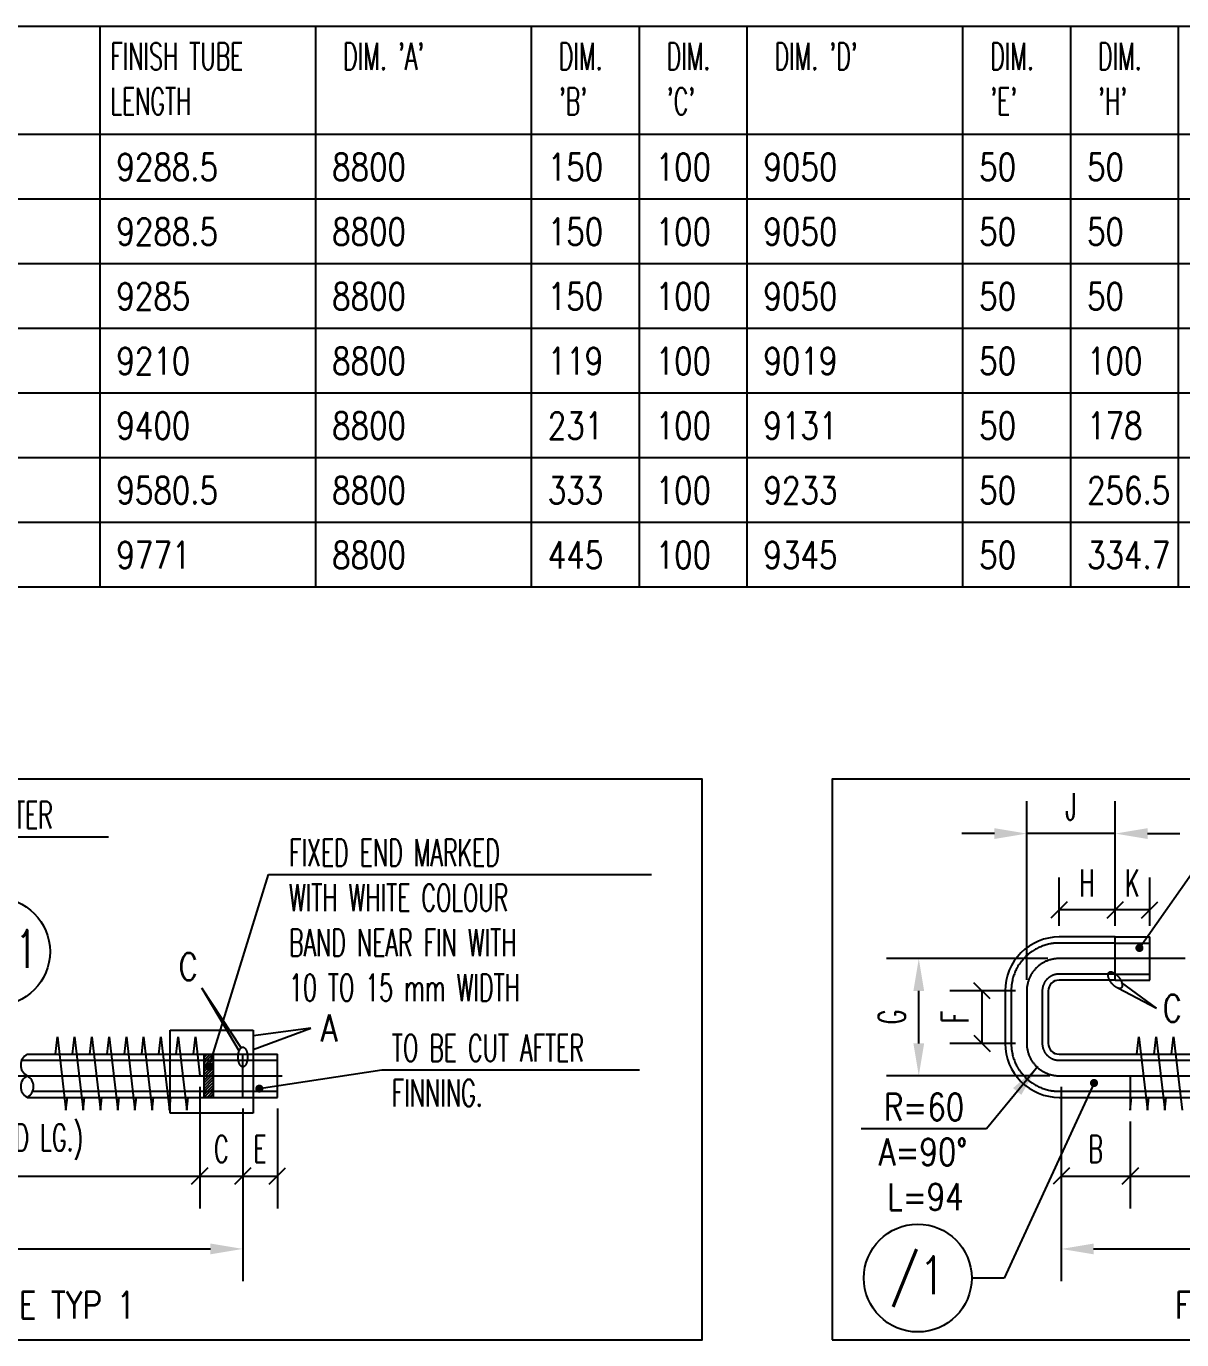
# Model space of a CAD drawing. Extents: x -4179 to 25200, y 0 to 17850.
# Drawn here: x 3214 to 6429, y 5640 to 9294 of the extents above; entities that cross this region are included whole.
import ezdxf
from ezdxf.enums import TextEntityAlignment as Align

# ---------------------------------------------------------------- set-up
doc = ezdxf.new("R2010")
doc.units = 0
doc.header["$LTSCALE"] = 450
doc.header["$MEASUREMENT"] = 0
for name, pattern in [('CENTSHORT', [0.22, 0.12, -0.05, 0, -0.05]), ('HIDSHORT', [0.18, 0.1, -0.08]), ('RAJU1', [0.65, 0.5, -0.05, 0, -0.05, 0, -0.05])]:
    doc.linetypes.add(name, pattern=pattern)
doc.layers.add('DIM', color=1, linetype='Continuous')
doc.styles.add('SIMP25_1', font='romans.shx', dxfattribs={"width": 0.6})
doc.styles.add('SIMP35', font='romans.shx', dxfattribs={"width": 0.8, "height": 105})
doc.dimstyles.new('TLBNBS-BLK', dxfattribs={"dimscale": 16.67, "dimtxt": 0.18, "dimasz": 0.18, "dimexe": 0.18, "dimexo": 0.0625, "dimgap": 0.075, "dimtad": 1, "dimdec": 0, "dimrnd": 0.5, "dimzin": 0, "dimdsep": 46, "dimtxsty": 'SIMP25_1', "dimcen": 0.09, "dimadec": 0, "dimazin": 0, "dimtfac": 1, "dimtdec": 4, "dimtmove": 1, "dimatfit": 3, "dimfxl": 1, "dimtolj": 1, "dimtzin": 0, "dimarcsym": 0})

# ---------------------------------------------------------------- blocks, each defined once
blk = doc.blocks.new('DFINNED_TUBE3_TBL_HDR')
for p, q in [((0, 10), (256, 10)), ((75, 0), (75, 10)), ((95, 0), (95, 10)), ((115, 0), (115, 10)), ((125, 0), (125, 10)), ((135, 0), (135, 10)), ((155, 0), (155, 10)), ((165, 0), (165, 10)), ((175, 0), (175, 10)), ((0, 0), (256, 0))]:
    blk.add_line(p, q)
at = {"color": 3, "char_height": 2.5, "attachment_point": 1, "style": 'SIMP25_1'}
for s, width, insert in [('FINISH TUBE LENGTH', 18.836, (75.93, 8.46)), ("DIM. 'A'", 11.7121, (97.53, 8.46)), ("DIM.\\P'B'", 7.4682, (117.53, 8.46)), ("DIM.\\P'C'", 7.4682, (127.53, 8.46)), ("DIM. 'D'", 13.301, (137.53, 8.46)), ("DIM.\\P'E'", 7.4682, (157.53, 8.46)), ("DIM.\\P'H'", 7.4682, (167.53, 8.46))]:
    blk.add_mtext_dynamic_manual_height_columns(s, width=width, gutter_width=12.5, heights=[0], dxfattribs=dict(at, insert=insert))
blk = doc.blocks.new('DFINNED_TUBE3_TBL')
for p, q in [((75, -6), (75, 0)), ((95, -6), (95, 0)), ((115, -6), (115, 0)), ((125, -6), (125, 0)), ((135, -6), (135, 0)), ((155, -6), (155, 0)), ((165, -6), (165, 0)), ((175, -6), (175, 0)), ((0, -6), (256, -6))]:
    blk.add_line(p, q)
at = {"style": 'SIMP25_1', "width": 0.8}
for tag, p in [('SR_NO', (1.5, -4.29)), ('TUBE_TYP', (11.5, -4.29)), ('TUBE_OD', (21.5, -4.29)), ('TUBE_THK', (31.5, -4.29)), ('TUBE_MTRL', (41.5, -4.29)), ('FINISH_TUBE_LG', (76.5, -4.29)), ('DIM_A', (96.5, -4.29)), ('DIM_B', (116.5, -4.29)), ('DIM_C', (126.5, -4.29)), ('DIM_D', (136.5, -4.29)), ('DIM_E', (156.5, -4.29)), ('DIM_H', (166.5, -4.29)), ('DIM_J', (176.5, -4.29)), ('DIM_K', (186.5, -4.29)), ('TUBE_QTY', (196.5, -4.29)), ('SPR_TUBE_QTY', (211.5, -4.29)), ('E_ITEMNO', (227.5, -4.29))]:
    blk.add_attdef(tag, p, '', height=2.5, dxfattribs=at)
blk = doc.blocks.new('_Oblique')
at = {"color": 0, "linetype": 'ByBlock', "lineweight": -2}
blk.add_line((-0.25, -0.25), (0.25, 0.25), dxfattribs=at)
blk = doc.blocks.new('*D158')
at = {"layer": 'Defpoints', "color": 0, "transparency": 16777216}
for p in [(64.41, 24.48), (27.64, 21.28), (64.41, 15.18)]:
    blk.add_point(p, dxfattribs=at)
at = {"layer": 'DIM', "color": 0, "lineweight": -2, "transparency": 16777216}
for p, q in [((64.41, 23.44), (64.41, 12.18)), ((27.64, 20.24), (27.64, 12.18)), ((27.64, 15.18), (64.41, 15.18))]:
    blk.add_line(p, q, dxfattribs=at)
at = {"layer": 'DIM', "color": 0, "lineweight": -2, "transparency": 16777216, "xscale": 3.0006, "yscale": 3.0006, "zscale": 3.0006, "rotation": 180}
blk.add_blockref('_Oblique', (27.64, 15.18), dxfattribs=at)
at = {"layer": 'DIM', "color": 0, "lineweight": -2, "transparency": 16777216, "xscale": 3.0006, "yscale": 3.0006, "zscale": 3.0006}
blk.add_blockref('_Oblique', (64.41, 15.18), dxfattribs=at)
at = {"layer": 'DIM', "color": 0, "transparency": 16777216, "insert": (46.02, 18.34), "char_height": 2.5, "attachment_point": 5, "style": 'SIMP25_1'}
blk.add_mtext('\\A1;A (FINNED LG.)', dxfattribs=at)
blk = doc.blocks.new('*D159')
at = {"layer": 'Defpoints', "color": 0, "transparency": 16777216}
for p in [(64.41, 24.48), (68.41, 22.48), (68.41, 15.18)]:
    blk.add_point(p, dxfattribs=at)
at = {"layer": 'DIM', "color": 0, "lineweight": -2, "transparency": 16777216}
for p, q in [((64.41, 23.44), (64.41, 12.18)), ((68.41, 21.44), (68.41, 12.18)), ((64.41, 15.18), (68.41, 15.18))]:
    blk.add_line(p, q, dxfattribs=at)
at = {"layer": 'DIM', "color": 0, "lineweight": -2, "transparency": 16777216, "xscale": 3.0006, "yscale": 3.0006, "zscale": 3.0006, "rotation": 180}
blk.add_blockref('_Oblique', (64.41, 15.18), dxfattribs=at)
at = {"layer": 'DIM', "color": 0, "lineweight": -2, "transparency": 16777216, "xscale": 3.0006, "yscale": 3.0006, "zscale": 3.0006}
blk.add_blockref('_Oblique', (68.41, 15.18), dxfattribs=at)
at = {"layer": 'DIM', "color": 0, "transparency": 16777216, "insert": (66.41, 17.68), "char_height": 2.5, "attachment_point": 5, "style": 'SIMP25_1'}
blk.add_mtext('\\A1;C', dxfattribs=at)
blk = doc.blocks.new('*D160')
at = {"layer": 'Defpoints', "color": 0, "transparency": 16777216}
for p in [(68.41, 22.48), (71.61, 22.48), (71.61, 15.18)]:
    blk.add_point(p, dxfattribs=at)
at = {"layer": 'DIM', "color": 0, "lineweight": -2, "transparency": 16777216}
for p, q in [((68.41, 21.44), (68.41, 12.18)), ((71.61, 21.44), (71.61, 12.18)), ((68.41, 15.18), (71.61, 15.18))]:
    blk.add_line(p, q, dxfattribs=at)
at = {"layer": 'DIM', "color": 0, "lineweight": -2, "transparency": 16777216, "xscale": 3.0006, "yscale": 3.0006, "zscale": 3.0006, "rotation": 180}
blk.add_blockref('_Oblique', (68.41, 15.18), dxfattribs=at)
at = {"layer": 'DIM', "color": 0, "lineweight": -2, "transparency": 16777216, "xscale": 3.0006, "yscale": 3.0006, "zscale": 3.0006}
blk.add_blockref('_Oblique', (71.61, 15.18), dxfattribs=at)
at = {"layer": 'DIM', "color": 0, "transparency": 16777216, "insert": (70.01, 17.68), "char_height": 2.5, "attachment_point": 5, "style": 'SIMP25_1'}
blk.add_mtext('\\A1;E', dxfattribs=at)
blk = doc.blocks.new('*D164')
at = {"layer": 'Defpoints', "color": 0, "transparency": 16777216}
for p in [(21.24, 24.48), (68.41, 22.48), (68.41, 8.42)]:
    blk.add_point(p, dxfattribs=at)
at = {"layer": 'DIM', "color": 0, "lineweight": -2, "transparency": 16777216}
for p, q in [((21.24, 23.44), (21.24, 5.42)), ((68.41, 21.44), (68.41, 5.42)), ((24.24, 8.42), (65.41, 8.42))]:
    blk.add_line(p, q, dxfattribs=at)
at = {"layer": 'DIM', "color": 0, "transparency": 16777216}
for points in [[(24.24, 8.92), (24.24, 7.92), (21.24, 8.42)], [(65.41, 8.92), (65.41, 7.92), (68.41, 8.42)]]:
    blk.add_solid(points, dxfattribs=at)
at = {"layer": 'DIM', "color": 0, "transparency": 16777216, "insert": (44.82, 10.92), "char_height": 2.5, "attachment_point": 5, "style": 'SIMP25_1'}
blk.add_mtext('\\A1;D', dxfattribs=at)
blk = doc.blocks.new('CB0131')
at = {"color": 7}
blk.add_circle((5, 0), 5, dxfattribs=at)
at = {"color": 3, "style": 'SIMP35', "width": 0.8}
blk.add_attdef('P.NO.', text='', height=3.5, dxfattribs=at).set_placement((5, 0), align=Align.MIDDLE)
blk = doc.blocks.new('*D167')
at = {"layer": 'Defpoints', "color": 0, "transparency": 16777216}
for p in [(21.24, 24.48), (27.64, 21.28), (27.64, 15.18)]:
    blk.add_point(p, dxfattribs=at)
at = {"layer": 'DIM', "color": 0, "lineweight": -2, "transparency": 16777216}
for p, q in [((21.24, 23.44), (21.24, 12.18)), ((27.64, 20.24), (27.64, 12.18)), ((21.24, 15.18), (27.64, 15.18))]:
    blk.add_line(p, q, dxfattribs=at)
at = {"layer": 'DIM', "color": 0, "lineweight": -2, "transparency": 16777216, "xscale": 3.0006, "yscale": 3.0006, "zscale": 3.0006, "rotation": 180}
blk.add_blockref('_Oblique', (21.24, 15.18), dxfattribs=at)
at = {"layer": 'DIM', "color": 0, "lineweight": -2, "transparency": 16777216, "xscale": 3.0006, "yscale": 3.0006, "zscale": 3.0006}
blk.add_blockref('_Oblique', (27.64, 15.18), dxfattribs=at)
at = {"layer": 'DIM', "color": 0, "transparency": 16777216, "insert": (24.44, 17.68), "char_height": 2.5, "attachment_point": 5, "style": 'SIMP25_1'}
blk.add_mtext('\\A1;B', dxfattribs=at)
blk = doc.blocks.new('*D168')
at = {"layer": 'Defpoints', "color": 0, "transparency": 16777216}
for p in [(64.41, 24.48), (27.64, 21.28), (64.41, 15.18)]:
    blk.add_point(p, dxfattribs=at)
at = {"layer": 'DIM', "color": 0, "lineweight": -2, "transparency": 16777216}
for p, q in [((64.41, 23.44), (64.41, 12.18)), ((27.64, 20.24), (27.64, 12.18)), ((27.64, 15.18), (64.41, 15.18))]:
    blk.add_line(p, q, dxfattribs=at)
at = {"layer": 'DIM', "color": 0, "lineweight": -2, "transparency": 16777216, "xscale": 3.0006, "yscale": 3.0006, "zscale": 3.0006, "rotation": 180}
blk.add_blockref('_Oblique', (27.64, 15.18), dxfattribs=at)
at = {"layer": 'DIM', "color": 0, "lineweight": -2, "transparency": 16777216, "xscale": 3.0006, "yscale": 3.0006, "zscale": 3.0006}
blk.add_blockref('_Oblique', (64.41, 15.18), dxfattribs=at)
at = {"layer": 'DIM', "color": 0, "transparency": 16777216, "insert": (46.02, 18.34), "char_height": 2.5, "attachment_point": 5, "style": 'SIMP25_1'}
blk.add_mtext('\\A1;A (FINNED LG.)', dxfattribs=at)
blk = doc.blocks.new('*D171')
at = {"layer": 'Defpoints', "color": 0, "transparency": 16777216}
for p in [(13.9, 32.35), (18.04, 32.35), (18.04, 27.48)]:
    blk.add_point(p, dxfattribs=at)
at = {"layer": 'DIM', "color": 0, "lineweight": -2, "transparency": 16777216}
for p, q in [((16.99, 32.35), (10.9, 32.35)), ((13.9, 27.48), (13.9, 32.35)), ((16.99, 27.48), (10.9, 27.48))]:
    blk.add_line(p, q, dxfattribs=at)
at = {"layer": 'DIM', "color": 0, "lineweight": -2, "transparency": 16777216, "xscale": 3.0006, "yscale": 3.0006, "zscale": 3.0006}
for p, rotation in [((13.9, 32.35), 90), ((13.9, 27.48), 270)]:
    blk.add_blockref('_Oblique', p, dxfattribs=dict(at, rotation=rotation))
at = {"layer": 'DIM', "color": 0, "transparency": 16777216, "insert": (11.4, 29.92), "char_height": 2.5, "attachment_point": 5, "rotation": 90, "style": 'SIMP25_1'}
blk.add_mtext('\\A1;F', dxfattribs=at)
blk = doc.blocks.new('*D172')
at = {"layer": 'Defpoints', "color": 0, "transparency": 16777216}
for p in [(21.24, 24.48), (68.41, 22.48), (68.41, 8.42)]:
    blk.add_point(p, dxfattribs=at)
at = {"layer": 'DIM', "color": 0, "lineweight": -2, "transparency": 16777216}
for p, q in [((21.24, 23.44), (21.24, 5.42)), ((68.41, 21.44), (68.41, 5.42)), ((24.24, 8.42), (65.41, 8.42))]:
    blk.add_line(p, q, dxfattribs=at)
at = {"layer": 'DIM', "color": 0, "transparency": 16777216}
for points in [[(24.24, 8.92), (24.24, 7.92), (21.24, 8.42)], [(65.41, 8.92), (65.41, 7.92), (68.41, 8.42)]]:
    blk.add_solid(points, dxfattribs=at)
at = {"layer": 'DIM', "color": 0, "transparency": 16777216, "insert": (44.82, 10.92), "char_height": 2.5, "attachment_point": 5, "style": 'SIMP25_1'}
blk.add_mtext('\\A1;D', dxfattribs=at)
blk = doc.blocks.new('*D173')
at = {"layer": 'Defpoints', "color": 0, "transparency": 16777216}
for p in [(8.03, 35.35), (21.04, 35.35), (21.24, 24.48)]:
    blk.add_point(p, dxfattribs=at)
at = {"layer": 'DIM', "color": 0, "lineweight": -2, "transparency": 16777216}
for p, q in [((19.99, 35.35), (5.03, 35.35)), ((8.03, 27.48), (8.03, 32.35)), ((20.19, 24.48), (5.03, 24.48))]:
    blk.add_line(p, q, dxfattribs=at)
at = {"layer": 'DIM', "color": 0, "transparency": 16777216}
for points in [[(7.53, 32.35), (8.53, 32.35), (8.03, 35.35)], [(7.53, 27.48), (8.53, 27.48), (8.03, 24.48)]]:
    blk.add_solid(points, dxfattribs=at)
at = {"layer": 'DIM', "color": 0, "transparency": 16777216, "insert": (5.53, 29.92), "char_height": 2.5, "attachment_point": 5, "rotation": 90, "style": 'SIMP25_1'}
blk.add_mtext('\\A1;G', dxfattribs=at)
blk = doc.blocks.new('*D174')
at = {"layer": 'Defpoints', "color": 0, "transparency": 16777216}
for p in [(26.24, 39.86), (26.24, 37.35), (29.44, 37.35)]:
    blk.add_point(p, dxfattribs=at)
at = {"layer": 'DIM', "color": 0, "lineweight": -2, "transparency": 16777216}
for p, q in [((26.24, 38.39), (26.24, 42.86)), ((29.44, 38.39), (29.44, 42.86)), ((29.44, 39.86), (26.24, 39.86))]:
    blk.add_line(p, q, dxfattribs=at)
at = {"layer": 'DIM', "color": 0, "lineweight": -2, "transparency": 16777216, "xscale": 3.0006, "yscale": 3.0006, "zscale": 3.0006, "rotation": 180}
blk.add_blockref('_Oblique', (26.24, 39.86), dxfattribs=at)
at = {"layer": 'DIM', "color": 0, "lineweight": -2, "transparency": 16777216, "xscale": 3.0006, "yscale": 3.0006, "zscale": 3.0006}
blk.add_blockref('_Oblique', (29.44, 39.86), dxfattribs=at)
at = {"layer": 'DIM', "color": 0, "transparency": 16777216, "insert": (27.84, 42.36), "char_height": 2.5, "attachment_point": 5, "style": 'SIMP25_1'}
blk.add_mtext('\\A1;K', dxfattribs=at)
blk = doc.blocks.new('*D175')
at = {"layer": 'Defpoints', "color": 0, "transparency": 16777216}
for p in [(21.04, 39.86), (21.04, 37.35), (26.24, 37.35)]:
    blk.add_point(p, dxfattribs=at)
at = {"layer": 'DIM', "color": 0, "lineweight": -2, "transparency": 16777216}
for p, q in [((21.04, 38.39), (21.04, 42.86)), ((26.24, 38.39), (26.24, 42.86)), ((26.24, 39.86), (21.04, 39.86))]:
    blk.add_line(p, q, dxfattribs=at)
at = {"layer": 'DIM', "color": 0, "lineweight": -2, "transparency": 16777216, "xscale": 3.0006, "yscale": 3.0006, "zscale": 3.0006, "rotation": 180}
blk.add_blockref('_Oblique', (21.04, 39.86), dxfattribs=at)
at = {"layer": 'DIM', "color": 0, "lineweight": -2, "transparency": 16777216, "xscale": 3.0006, "yscale": 3.0006, "zscale": 3.0006}
blk.add_blockref('_Oblique', (26.24, 39.86), dxfattribs=at)
at = {"layer": 'DIM', "color": 0, "transparency": 16777216, "insert": (23.64, 42.36), "char_height": 2.5, "attachment_point": 5, "style": 'SIMP25_1'}
blk.add_mtext('\\A1;H', dxfattribs=at)
blk = doc.blocks.new('*D176')
at = {"layer": 'Defpoints', "color": 0, "transparency": 16777216}
for p in [(18.04, 46.94), (26.24, 37.35), (18.04, 32.35)]:
    blk.add_point(p, dxfattribs=at)
at = {"layer": 'DIM', "color": 0, "lineweight": -2, "transparency": 16777216}
for p, q in [((18.04, 33.39), (18.04, 49.94)), ((26.24, 38.39), (26.24, 49.94)), ((15.04, 46.94), (12.03, 46.94)), ((26.24, 46.94), (18.04, 46.94)), ((29.24, 46.94), (32.24, 46.94))]:
    blk.add_line(p, q, dxfattribs=at)
at = {"layer": 'DIM', "color": 0, "transparency": 16777216}
for points in [[(15.04, 47.44), (15.04, 46.44), (18.04, 46.94)], [(29.24, 47.44), (29.24, 46.44), (26.24, 46.94)]]:
    blk.add_solid(points, dxfattribs=at)
at = {"layer": 'DIM', "color": 0, "transparency": 16777216, "insert": (22.14, 49.44), "char_height": 2.5, "attachment_point": 5, "style": 'SIMP25_1'}
blk.add_mtext('\\A1;J', dxfattribs=at)
blk = doc.blocks.new('DFINNED_TUBE_TYP1')
h = blk.add_hatch()
h.set_pattern_fill('ANSI31', color=256, scale=1.5)
h.set_pattern_definition([(45, (-7.58909, -1.62145), (-0.1325825, 0.1325825), [])])
h.paths.add_polyline_path([(64.83, 26.48), (65.67, 26.48), (65.67, 22.48), (64.83, 22.48)])
at = {"color": 1, "linetype": 'RAJU1', "ltscale": 0.25}
for p, q in [((68.25, 27.08), (64.6, 32.61)), ((64.6, 32.61), (68.06, 26.77)), ((69.37, 26.92), (74.72, 28.9)), ((74.72, 28.9), (69.37, 28.18)), ((68.41, 26.48), (71.61, 26.48)), ((68.41, 25.92), (71.61, 25.92)), ((71.61, 22.48), (71.61, 26.48)), ((68.41, 23.04), (71.61, 23.04)), ((68.41, 22.48), (71.61, 22.48))]:
    blk.add_line(p, q, dxfattribs=at)
at = {"color": 3}
for p, q in [((51.03, 26.48), (51.21, 28.08)), ((51.21, 28.08), (52.01, 21.28)), ((52.63, 26.48), (52.81, 28.08)), ((52.81, 28.08), (53.61, 21.28)), ((54.23, 26.48), (54.41, 28.08)), ((54.41, 28.08), (55.21, 21.28)), ((55.83, 26.48), (56.01, 28.08)), ((56.01, 28.08), (56.81, 21.28)), ((57.43, 26.48), (57.61, 28.08)), ((57.61, 28.08), (58.41, 21.28)), ((59.03, 26.48), (59.21, 28.08)), ((59.21, 28.08), (60.01, 21.28)), ((60.63, 26.48), (60.81, 28.08)), ((60.81, 28.08), (61.61, 21.28)), ((62.23, 26.48), (62.41, 28.08)), ((62.41, 28.08), (63.21, 21.28)), ((63.83, 26.48), (64.01, 28.08)), ((64.01, 28.08), (64.41, 24.48)), ((52.01, 21.28), (52.14, 22.48)), ((53.61, 21.28), (53.74, 22.48)), ((55.21, 21.28), (55.34, 22.48)), ((56.81, 21.28), (56.94, 22.48)), ((58.41, 21.28), (58.54, 22.48)), ((60.01, 21.28), (60.14, 22.48)), ((61.61, 21.28), (61.74, 22.48)), ((63.21, 21.28), (63.34, 22.48))]:
    blk.add_line(p, q, dxfattribs=at)
blk.add_line((68.41, 22.48), (68.41, 26.48))
for points in [[(0, 0), (111, 0), (111, 52), (0, 52)], [(64.83, 26.48), (65.67, 26.48), (65.67, 22.48), (64.83, 22.48)]]:
    blk.add_lwpolyline(points, close=True)
at = {"color": 1, "linetype": 'CENTSHORT'}
blk.add_lwpolyline([(26.89, 37.41), (20.29, 35.35, 0.32844), (18.04, 32.3), (18.04, 27.68, 0.414214), (21.24, 24.48), (72.06, 24.48)], format="xyb", dxfattribs=at)
at = {"color": 1, "linetype": 'RAJU1', "ltscale": 0.25}
blk.add_lwpolyline([(61.68, 28.7), (69.37, 28.7), (69.37, 21.01), (61.68, 21.01)], close=True, dxfattribs=at)
at = {"color": 1, "linetype": 'HIDSHORT'}
for points in [[(47.9, 25.92), (68.41, 25.92)], [(48.92, 23.04), (68.41, 23.04)]]:
    blk.add_lwpolyline(points, dxfattribs=at)
for points in [[(48.41, 26.48), (68.41, 26.48)], [(48.41, 22.48), (68.41, 22.48)]]:
    blk.add_lwpolyline(points)
for centre, start, end in [((48.94, 25.48), 118.0725, 241.9275), ((48.94, 23.48), 118.0725, 241.9275), ((47.88, 23.48), 298.0725, 61.9275)]:
    blk.add_arc(centre, 1.13, start, end)
at = {"color": 1, "linetype": 'RAJU1', "ltscale": 0.25}
blk.add_ellipse((68.41, 26.22), major_axis=(0, -0.921), ratio=0.466619, dxfattribs=at)
ref = blk.add_blockref('CB0131', (40.53, 35.99))
ref.add_attrib('P.NO.', '/501', dxfattribs={"color": 3, "height": 3.5, "style": 'SIMP35', "width": 0.6}).set_placement((45.53, 35.99), align=Align.MIDDLE)
at = {"color": 3, "style": 'SIMP25_1', "width": 0.8}
for s, p in [('C', (62.45, 33.34)), ('A', (75.63, 27.66)), ('FINNED TUBE TYP 1', (31.77, 1.98))]:
    blk.add_text(s, height=2.5, dxfattribs=at).set_placement(p)
at = {"char_height": 2.5, "attachment_point": 1, "style": 'SIMP25_1'}
for s, width, insert in [('TO BE CUT AFTER BENDING.', 24.3431, (32.98, 49.91)), ('FIXED END MARKED\\PWITH WHITE COLOUR\\PBAND NEAR FIN WITH\\P10 TO 15 mm WIDTH', 33.313, (72.7, 46.41)), ('TO BE CUT AFTER FINNING.', 23.6723, (82.23, 28.31))]:
    blk.add_mtext_dynamic_manual_height_columns(s, width=width, gutter_width=12.5, heights=[0], dxfattribs=dict(at, insert=insert))
at = {"layer": 'DIM', "style": 'SIMP25_1', "width": 0.8}
for tag, p in [('BEND_1_001', (11.21, 47.52)), ('BEND_2_001', (12.79, 22.84))]:
    blk.add_attdef(tag, text='', height=2.5, dxfattribs=at).set_placement(p, align=Align.TOP_RIGHT)
at = {"layer": 'DIM'}
dim = blk.add_linear_dim(base=(68.41, 8.42), p1=(21.24, 24.48), p2=(68.41, 22.48), text='D', dimstyle='TLBNBS-BLK', dxfattribs=at)
dim.commit()
dim.dimension.update_dxf_attribs({"geometry": '*D164', "text_midpoint": (44.82, 10.92)})
for base, p1, p2, text, picture, middle in [((64.41, 15.18), (27.64, 21.28), (64.41, 24.48), 'A (FINNED LG.)', '*D158', (46.02, 18.34)), ((68.41, 15.18), (64.41, 24.48), (68.41, 22.48), 'C', '*D159', (66.41, 17.68))]:
    dim = blk.add_linear_dim(base=base, p1=p1, p2=p2, text=text, dimstyle='TLBNBS-BLK', override={"dimblk1": 'Oblique', "dimblk2": 'Oblique', "dimsah": 1}, dxfattribs=at)
    dim.commit()
    dim.dimension.update_dxf_attribs({"geometry": picture, "text_midpoint": middle})
dim = blk.add_linear_dim(base=(71.61, 15.18), p1=(68.41, 22.48), p2=(71.61, 22.48), text='E', dimstyle='TLBNBS-BLK', override={"dimblk1": 'Oblique', "dimblk2": 'Oblique', "dimsah": 1}, dxfattribs=at)
dim.commit()
dim.dimension.update_dxf_attribs({"geometry": '*D160', "text_midpoint": (70.01, 15.18), "dimtype": 128})
for points in [[(25.81, 37.79), (32.05, 46.64), (55.96, 46.64)], [(65.29, 25.33), (70.8, 43.14), (106.32, 43.14)], [(69.94, 23.29), (81.29, 25.04), (105.2, 25.04)]]:
    blk.add_leader(points, dimstyle='TLBNBS-BLK', override={"dimldrblk": 'DotSmall'}, dxfattribs=at)
blk = doc.blocks.new('DFINNED_TUBE_TYP5')
blk.add_line((26.24, 33.35), (26.24, 37.35))
at = {"color": 1, "linetype": 'RAJU1', "ltscale": 0.25}
for p, q in [((26.24, 37.35), (29.44, 37.35)), ((26.24, 36.79), (29.44, 36.79)), ((29.44, 33.35), (29.44, 37.35)), ((26.24, 33.91), (29.44, 33.91)), ((26.24, 33.35), (29.44, 33.35))]:
    blk.add_line(p, q, dxfattribs=at)
at = {"color": 1, "linetype": 'RAJU1', "ltscale": 0.15}
for p, q in [((30.06, 30.75), (26.84, 33.14)), ((26.49, 32.62), (30.06, 30.75))]:
    blk.add_line(p, q, dxfattribs=at)
at = {"color": 3}
for p, q in [((28.26, 26.48), (28.44, 28.08)), ((28.44, 28.08), (29.24, 21.28)), ((29.86, 26.48), (30.04, 28.08)), ((30.04, 28.08), (30.84, 21.28)), ((31.46, 26.48), (31.64, 28.08)), ((31.64, 28.08), (32.44, 21.28)), ((27.64, 24.48), (27.64, 21.28)), ((27.64, 21.28), (27.77, 22.48)), ((29.24, 21.28), (29.37, 22.48)), ((30.84, 21.28), (30.97, 22.48))]:
    blk.add_line(p, q, dxfattribs=at)
blk.add_lwpolyline([(0, 0), (111, 0), (111, 52), (0, 52)], close=True)
for points in [[(26.24, 37.35), (21.04, 37.35, 0.414214), (16.04, 32.35), (16.04, 27.48, 0.414214), (21.04, 22.48), (45.85, 22.48)], [(26.24, 33.35), (21.04, 33.35, 0.414214), (20.04, 32.35), (20.04, 27.48, 0.414214), (21.04, 26.48), (45.85, 26.48)]]:
    blk.add_lwpolyline(points, format="xyb")
at = {"color": 1, "linetype": 'HIDSHORT'}
for points in [[(26.24, 36.79), (21.04, 36.79, 0.414214), (16.6, 32.35), (16.6, 27.48, 0.414214), (21.04, 23.04), (46.36, 23.04)], [(26.24, 33.91), (21.04, 33.91, 0.414214), (19.48, 32.35), (19.48, 27.48, 0.414214), (21.04, 25.92), (46.36, 25.92)]]:
    blk.add_lwpolyline(points, format="xyb", dxfattribs=at)
at = {"color": 1, "linetype": 'CENTSHORT'}
blk.add_lwpolyline([(32.74, 35.35), (21.04, 35.35, 0.414214), (18.04, 32.35), (18.04, 27.48, 0.414214), (21.04, 24.48), (72.06, 24.48)], format="xyb", dxfattribs=at)
at = {"color": 1, "linetype": 'RAJU1', "ltscale": 0.15}
blk.add_ellipse((26.24, 33.35), major_axis=(-0.569, 0.724), ratio=0.466619, dxfattribs=at)
blk.add_blockref('CB0131', (2.94, 5.72)).add_auto_attribs({'P.NO.': '/1'})
at = {"color": 3, "style": 'SIMP25_1', "width": 0.8}
for s, p in [('C', (30.64, 29.48)), ('FINNED TUBE TYP 5', (31.77, 1.98))]:
    blk.add_text(s, height=2.5, dxfattribs=at).set_placement(p)
at = {"layer": 'DIM', "style": 'SIMP25_1', "width": 0.8}
blk.add_attdef('BEND_2_001', text='', height=2.5, dxfattribs=at).set_placement((12.79, 22.84), align=Align.TOP_RIGHT)
at = {"layer": 'DIM'}
for base, p1, p2, text, picture, middle in [((18.04, 46.94), (26.24, 37.35), (18.04, 32.35), 'J', '*D176', (22.14, 49.44)), ((68.41, 8.42), (21.24, 24.48), (68.41, 22.48), 'D', '*D172', (44.82, 10.92))]:
    dim = blk.add_linear_dim(base=base, p1=p1, p2=p2, text=text, dimstyle='TLBNBS-BLK', dxfattribs=at)
    dim.commit()
    dim.dimension.update_dxf_attribs({"geometry": picture, "text_midpoint": middle})
for base, p1, p2, text, picture, middle in [((21.04, 39.86), (26.24, 37.35), (21.04, 37.35), 'H', '*D175', (23.64, 42.36)), ((27.64, 15.18), (21.24, 24.48), (27.64, 21.28), 'B', '*D167', (24.44, 17.68)), ((64.41, 15.18), (27.64, 21.28), (64.41, 24.48), 'A (FINNED LG.)', '*D168', (46.02, 18.34))]:
    dim = blk.add_linear_dim(base=base, p1=p1, p2=p2, text=text, dimstyle='TLBNBS-BLK', override={"dimblk1": 'Oblique', "dimblk2": 'Oblique', "dimsah": 1}, dxfattribs=at)
    dim.commit()
    dim.dimension.update_dxf_attribs({"geometry": picture, "text_midpoint": middle})
dim = blk.add_linear_dim(base=(26.24, 39.86), p1=(29.44, 37.35), p2=(26.24, 37.35), text='K', dimstyle='TLBNBS-BLK', override={"dimblk1": 'Oblique', "dimblk2": 'Oblique', "dimsah": 1}, dxfattribs=at)
dim.commit()
dim.dimension.update_dxf_attribs({"geometry": '*D174', "text_midpoint": (27.84, 39.86), "dimtype": 128})
dim = blk.add_linear_dim(base=(8.03, 35.35), p1=(21.24, 24.48), p2=(21.04, 35.35), angle=90, text='G', dimstyle='TLBNBS-BLK', dxfattribs=at)
dim.commit()
dim.dimension.update_dxf_attribs({"geometry": '*D173', "text_midpoint": (5.53, 29.92)})
dim = blk.add_linear_dim(base=(13.9, 32.35), p1=(18.04, 27.48), p2=(18.04, 32.35), angle=90, text='F', dimstyle='TLBNBS-BLK', override={"dimblk1": 'Oblique', "dimblk2": 'Oblique', "dimsah": 1}, dxfattribs=at)
dim.commit()
dim.dimension.update_dxf_attribs({"geometry": '*D171', "text_midpoint": (11.4, 29.92)})
for points in [[(28.49, 36.33), (34.72, 45.18), (58.64, 45.18)], [(24.28, 23.81), (15.94, 5.72), (12.94, 5.72)]]:
    blk.add_leader(points, dimstyle='TLBNBS-BLK', override={"dimldrblk": 'DotSmall'}, dxfattribs=at)
blk.add_leader([(19.06, 25.34), (14.3, 19.55), (2.68, 19.55)], dimstyle='TLBNBS-BLK', dxfattribs=at)

msp = doc.modelspace()

# ---------------------------------------------------------------- block references
at = {"xscale": 30, "yscale": 30, "zscale": 30}
for name, p in [('DFINNED_TUBE3_TBL_HDR', (1170, 8994.3)), ('DFINNED_TUBE_TYP1', (1764.4, 5640))]:
    msp.add_blockref(name, p, dxfattribs=at)
ref = msp.add_blockref('DFINNED_TUBE3_TBL', (1170, 8994.3), dxfattribs=dict(xscale=30, yscale=30, zscale=30))
ref.add_attrib('FINISH_TUBE_LG', '9288.5', (3465, 8865.5), dxfattribs={"height": 75, "style": 'SIMP25_1', "width": 0.8})
ref.add_attrib('DIM_A', '8800', (4065, 8865.5), dxfattribs={"height": 75, "style": 'SIMP25_1', "width": 0.8})
ref.add_attrib('DIM_B', '150', (4665, 8865.5), dxfattribs={"height": 75, "style": 'SIMP25_1', "width": 0.8})
ref.add_attrib('DIM_C', '100', (4965, 8865.5), dxfattribs={"height": 75, "style": 'SIMP25_1', "width": 0.8})
ref.add_attrib('DIM_D', '9050', (5265, 8865.5), dxfattribs={"height": 75, "style": 'SIMP25_1', "width": 0.8})
ref.add_attrib('DIM_E', '50', (5865, 8865.5), dxfattribs={"height": 75, "style": 'SIMP25_1', "width": 0.8})
ref.add_attrib('DIM_H', '50', (6165, 8865.5), dxfattribs={"height": 75, "style": 'SIMP25_1', "width": 0.8})
ref = msp.add_blockref('DFINNED_TUBE3_TBL', (1170, 8814.3), dxfattribs=dict(xscale=30, yscale=30, zscale=30))
ref.add_attrib('FINISH_TUBE_LG', '9288.5', (3465, 8685.5), dxfattribs={"height": 75, "style": 'SIMP25_1', "width": 0.8})
ref.add_attrib('DIM_A', '8800', (4065, 8685.5), dxfattribs={"height": 75, "style": 'SIMP25_1', "width": 0.8})
ref.add_attrib('DIM_B', '150', (4665, 8685.5), dxfattribs={"height": 75, "style": 'SIMP25_1', "width": 0.8})
ref.add_attrib('DIM_C', '100', (4965, 8685.5), dxfattribs={"height": 75, "style": 'SIMP25_1', "width": 0.8})
ref.add_attrib('DIM_D', '9050', (5265, 8685.5), dxfattribs={"height": 75, "style": 'SIMP25_1', "width": 0.8})
ref.add_attrib('DIM_E', '50', (5865, 8685.5), dxfattribs={"height": 75, "style": 'SIMP25_1', "width": 0.8})
ref.add_attrib('DIM_H', '50', (6165, 8685.5), dxfattribs={"height": 75, "style": 'SIMP25_1', "width": 0.8})
ref = msp.add_blockref('DFINNED_TUBE3_TBL', (1170, 8634.3), dxfattribs=dict(xscale=30, yscale=30, zscale=30))
ref.add_attrib('FINISH_TUBE_LG', '9285', (3465, 8505.5), dxfattribs={"height": 75, "style": 'SIMP25_1', "width": 0.8})
ref.add_attrib('DIM_A', '8800', (4065, 8505.5), dxfattribs={"height": 75, "style": 'SIMP25_1', "width": 0.8})
ref.add_attrib('DIM_B', '150', (4665, 8505.5), dxfattribs={"height": 75, "style": 'SIMP25_1', "width": 0.8})
ref.add_attrib('DIM_C', '100', (4965, 8505.5), dxfattribs={"height": 75, "style": 'SIMP25_1', "width": 0.8})
ref.add_attrib('DIM_D', '9050', (5265, 8505.5), dxfattribs={"height": 75, "style": 'SIMP25_1', "width": 0.8})
ref.add_attrib('DIM_E', '50', (5865, 8505.5), dxfattribs={"height": 75, "style": 'SIMP25_1', "width": 0.8})
ref.add_attrib('DIM_H', '50', (6165, 8505.5), dxfattribs={"height": 75, "style": 'SIMP25_1', "width": 0.8})
ref = msp.add_blockref('DFINNED_TUBE3_TBL', (1170, 8454.3), dxfattribs=dict(xscale=30, yscale=30, zscale=30))
ref.add_attrib('FINISH_TUBE_LG', '9210', (3465, 8325.5), dxfattribs={"height": 75, "style": 'SIMP25_1', "width": 0.8})
ref.add_attrib('DIM_A', '8800', (4065, 8325.5), dxfattribs={"height": 75, "style": 'SIMP25_1', "width": 0.8})
ref.add_attrib('DIM_B', '119', (4665, 8325.5), dxfattribs={"height": 75, "style": 'SIMP25_1', "width": 0.8})
ref.add_attrib('DIM_C', '100', (4965, 8325.5), dxfattribs={"height": 75, "style": 'SIMP25_1', "width": 0.8})
ref.add_attrib('DIM_D', '9019', (5265, 8325.5), dxfattribs={"height": 75, "style": 'SIMP25_1', "width": 0.8})
ref.add_attrib('DIM_E', '50', (5865, 8325.5), dxfattribs={"height": 75, "style": 'SIMP25_1', "width": 0.8})
ref.add_attrib('DIM_H', '100', (6165, 8325.5), dxfattribs={"height": 75, "style": 'SIMP25_1', "width": 0.8})
ref = msp.add_blockref('DFINNED_TUBE3_TBL', (1170, 8274.3), dxfattribs=dict(xscale=30, yscale=30, zscale=30))
ref.add_attrib('FINISH_TUBE_LG', '9400', (3465, 8145.5), dxfattribs={"height": 75, "style": 'SIMP25_1', "width": 0.8})
ref.add_attrib('DIM_A', '8800', (4065, 8145.5), dxfattribs={"height": 75, "style": 'SIMP25_1', "width": 0.8})
ref.add_attrib('DIM_B', '231', (4665, 8145.5), dxfattribs={"height": 75, "style": 'SIMP25_1', "width": 0.8})
ref.add_attrib('DIM_C', '100', (4965, 8145.5), dxfattribs={"height": 75, "style": 'SIMP25_1', "width": 0.8})
ref.add_attrib('DIM_D', '9131', (5265, 8145.5), dxfattribs={"height": 75, "style": 'SIMP25_1', "width": 0.8})
ref.add_attrib('DIM_E', '50', (5865, 8145.5), dxfattribs={"height": 75, "style": 'SIMP25_1', "width": 0.8})
ref.add_attrib('DIM_H', '178', (6165, 8145.5), dxfattribs={"height": 75, "style": 'SIMP25_1', "width": 0.8})
ref = msp.add_blockref('DFINNED_TUBE3_TBL', (1170, 8094.3), dxfattribs=dict(xscale=30, yscale=30, zscale=30))
ref.add_attrib('FINISH_TUBE_LG', '9580.5', (3465, 7965.5), dxfattribs={"height": 75, "style": 'SIMP25_1', "width": 0.8})
ref.add_attrib('DIM_A', '8800', (4065, 7965.5), dxfattribs={"height": 75, "style": 'SIMP25_1', "width": 0.8})
ref.add_attrib('DIM_B', '333', (4665, 7965.5), dxfattribs={"height": 75, "style": 'SIMP25_1', "width": 0.8})
ref.add_attrib('DIM_C', '100', (4965, 7965.5), dxfattribs={"height": 75, "style": 'SIMP25_1', "width": 0.8})
ref.add_attrib('DIM_D', '9233', (5265, 7965.5), dxfattribs={"height": 75, "style": 'SIMP25_1', "width": 0.8})
ref.add_attrib('DIM_E', '50', (5865, 7965.5), dxfattribs={"height": 75, "style": 'SIMP25_1', "width": 0.8})
ref.add_attrib('DIM_H', '256.5', (6165, 7965.5), dxfattribs={"height": 75, "style": 'SIMP25_1', "width": 0.8})
ref = msp.add_blockref('DFINNED_TUBE3_TBL', (1170, 7914.3), dxfattribs=dict(xscale=30, yscale=30, zscale=30))
ref.add_attrib('FINISH_TUBE_LG', '9771', (3465, 7785.5), dxfattribs={"height": 75, "style": 'SIMP25_1', "width": 0.8})
ref.add_attrib('DIM_A', '8800', (4065, 7785.5), dxfattribs={"height": 75, "style": 'SIMP25_1', "width": 0.8})
ref.add_attrib('DIM_B', '445', (4665, 7785.5), dxfattribs={"height": 75, "style": 'SIMP25_1', "width": 0.8})
ref.add_attrib('DIM_C', '100', (4965, 7785.5), dxfattribs={"height": 75, "style": 'SIMP25_1', "width": 0.8})
ref.add_attrib('DIM_D', '9345', (5265, 7785.5), dxfattribs={"height": 75, "style": 'SIMP25_1', "width": 0.8})
ref.add_attrib('DIM_E', '50', (5865, 7785.5), dxfattribs={"height": 75, "style": 'SIMP25_1', "width": 0.8})
ref.add_attrib('DIM_H', '334.7', (6165, 7785.5), dxfattribs={"height": 75, "style": 'SIMP25_1', "width": 0.8})
ref = msp.add_blockref('DFINNED_TUBE_TYP5', (5456.2, 5640), dxfattribs=dict(xscale=30, yscale=30, zscale=30))
ref.add_attrib('BEND_2_001', 'R=60', (5600, 6250.1), dxfattribs={"layer": 'DIM', "height": 75, "style": 'SIMP25_1', "width": 0.8})
ref.add_attrib('BEND_2_002', 'A=90%%D', (5585.7, 6125.1), dxfattribs={"layer": 'DIM', "height": 75, "style": 'SIMP25_1', "width": 0.8})
ref.add_attrib('BEND_2_003', 'L=94', (5608.6, 6000.1), dxfattribs={"layer": 'DIM', "height": 75, "style": 'SIMP25_1', "width": 0.8})

doc.saveas('drawing.dxf')
